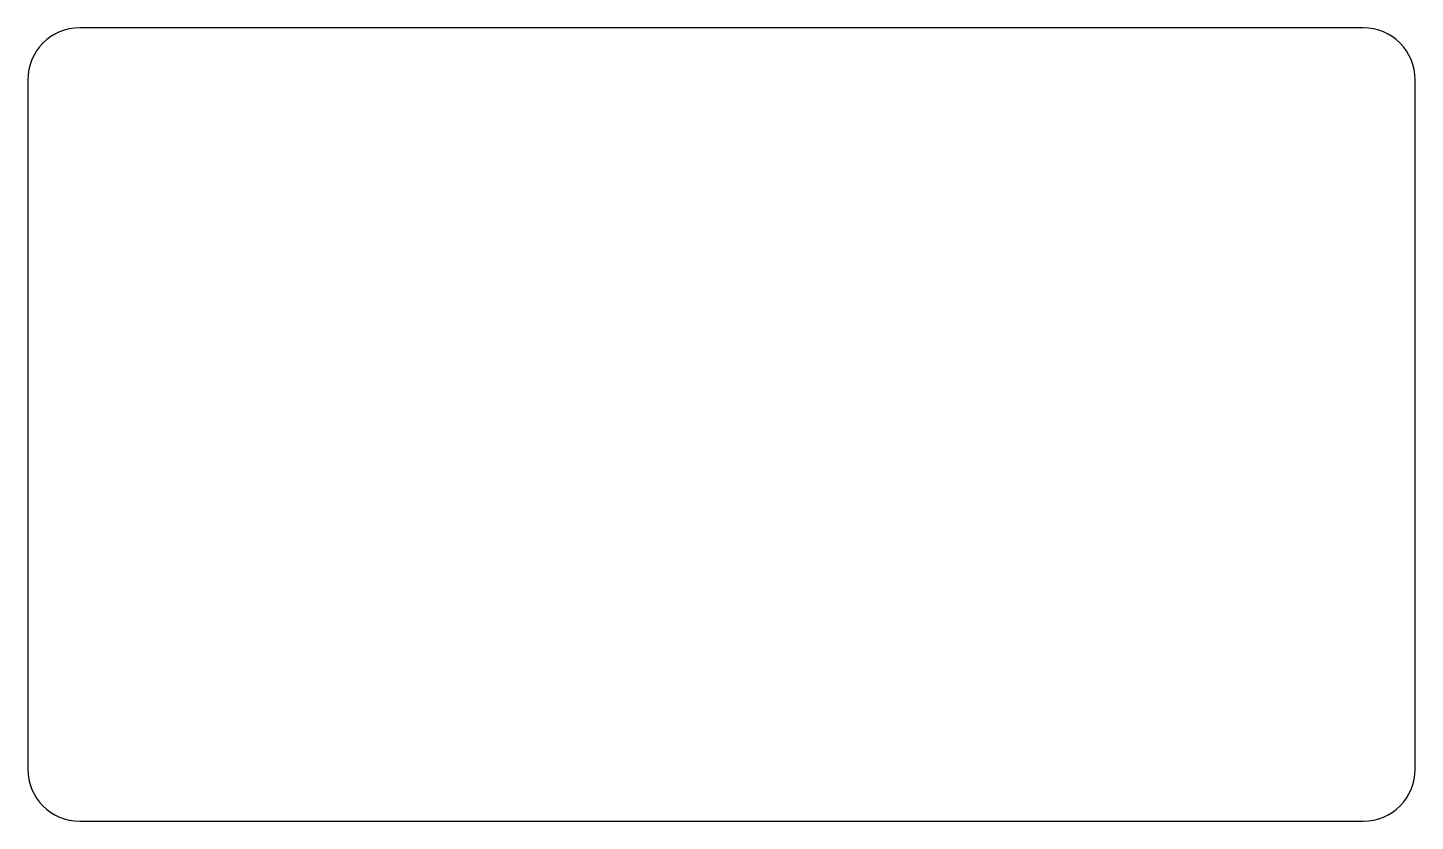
# Model space of a CAD drawing. Header units: millimetres. Extents: x -10 to 124, y -10 to 67.
import ezdxf

# ---------------------------------------------------------------- set-up
doc = ezdxf.new("R2010")
doc.units = ezdxf.units.MM

msp = doc.modelspace()

# ---------------------------------------------------------------- linework, layer by layer
for p, q in [((118.825, 66.675), (-4.525, 66.675)), ((-9.525, 61.675), (-9.525, -4.525)), ((123.825, -4.525), (123.825, 61.675)), ((-4.525, -9.525), (118.825, -9.525))]:
    msp.add_line(p, q)
for centre, start, end in [((-4.525, 61.675), 90, 180), ((118.825, 61.675), 0, 90), ((-4.525, -4.525), 180, 270), ((118.825, -4.525), 270, 360)]:
    msp.add_arc(centre, 5, start, end)

doc.saveas('drawing.dxf')
